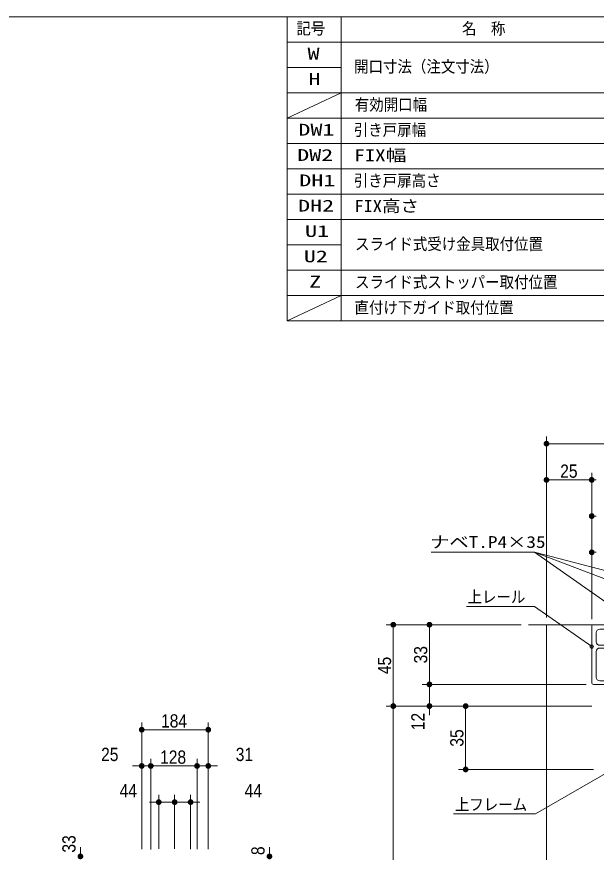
# Model space of a CAD drawing. Units: millimetres, scale not verified, with parts at other scales. Extents: x -6062 to 6062, y -3045 to 3045.
# Drawn here: x -835 to 767, y 461 to 2770 of the extents above; entities that cross this region are included whole.
import ezdxf
from ezdxf.enums import TextEntityAlignment as Align

# ---------------------------------------------------------------- set-up
doc = ezdxf.new("R2010")
doc.units = ezdxf.units.MM
doc.header["$LTSCALE"] = 20
doc.linetypes.add('CHAIN2', pattern=[12, 9, -1, 1, -1])
for name, color, linetype, lineweight in [('0-0_2寸法-2', 7, 'Continuous', 9), ('0-1_0', 7, 'Continuous', 9), ('0-2_2寸法-1', 7, 'Continuous', 9), ('0-3_2寸法-3', 7, 'Continuous', 9), ('0-4_3一般', 7, 'Continuous', 9), ('0-5_1図面枠', 7, 'Continuous', 9)]:
    doc.layers.add(name, color=color, linetype=linetype, lineweight=lineweight)
doc.styles.add('ＭＳ ゴシック', font='')
doc.styles.add('ＭＳ Ｐゴシック', font='')
doc.styles.get('ＭＳ ゴシック').set_extended_font_data('MS Gothic')
doc.styles.get('ＭＳ Ｐゴシック').set_extended_font_data('MS PGothic')

# ---------------------------------------------------------------- blocks, each defined once
blk = doc.blocks.new('_Dot')
at = {"layer": '0-1_0'}
for p, q in [((-10, 0), (-20, 0)), ((9.78, 2), (-9.78, 2)), ((7.99, 6), (-7.99, 6)), ((9.16, -3.98), (-9.16, -3.98)), ((6, -7.98), (-6, -7.98))]:
    blk.add_line(p, q, dxfattribs=at)
for points in [[(10, 0), (9.92, 1.25), (9.69, 2.49), (9.3, 3.68), (8.76, 4.82), (8.09, 5.88), (7.29, 6.85), (6.37, 7.71), (5.36, 8.44), (4.26, 9.05), (3.09, 9.51), (1.87, 9.82), (0.63, 9.98), (-0.63, 9.98), (-1.87, 9.82), (-3.09, 9.51), (-4.26, 9.05), (-5.36, 8.44), (-6.37, 7.71), (-7.29, 6.85), (-8.09, 5.88), (-8.76, 4.82), (-9.3, 3.68), (-9.69, 2.49), (-9.92, 1.25), (-10, 0), (0, 0)], [(-10, 0), (-9.92, -1.25), (-9.69, -2.49), (-9.3, -3.68), (-8.76, -4.82), (-8.09, -5.88), (-7.29, -6.85), (-6.37, -7.71), (-5.36, -8.44), (-4.26, -9.05), (-3.09, -9.51), (-1.87, -9.82), (-0.63, -9.98), (0.63, -9.98), (1.87, -9.82), (3.09, -9.51), (4.26, -9.05), (5.36, -8.44), (6.37, -7.71), (7.29, -6.85), (8.09, -5.88), (8.76, -4.82), (9.3, -3.68), (9.69, -2.49), (9.92, -1.25), (10, 0), (0, 0)]]:
    blk.add_lwpolyline(points, close=True, dxfattribs=at)
blk = doc.blocks.new('グループ-57')
at = {"layer": '0-4_3一般'}
blk.add_line((47343.7, 21804.9), (67743.7, 21804.9), dxfattribs=at)
blk = doc.blocks.new('グループ-87')
at = {"layer": '0-4_3一般'}
for p, q in [((50843.7, 21704.9), (50843.7, 18604.9)), ((52833.7, 21804.9), (50943.7, 21804.9)), ((53253.7, 21804.9), (52833.7, 21804.9)), ((52833.7, 21654.9), (52833.7, 21804.9)), ((55143.7, 21804.9), (53253.7, 21804.9)), ((55243.7, 18604.9), (55243.7, 21704.9)), ((51093.7, 20864.9), (51093.7, 21354.9)), ((51293.7, 21554.9), (52543.7, 21554.9)), ((52593.7, 21604.9), (52593.7, 21624.9)), ((52623.7, 21654.9), (52833.7, 21654.9)), ((52833.7, 21654.9), (53013.7, 21654.9)), ((53013.7, 21654.9), (53043.7, 21684.9)), ((53043.7, 21684.9), (53073.7, 21654.9)), ((53253.7, 21654.9), (53463.7, 21654.9)), ((53493.7, 21624.9), (53493.7, 21604.9)), ((53543.7, 21554.9), (54793.7, 21554.9)), ((54993.7, 21354.9), (54993.7, 20864.9)), ((52198.7, 20785.4), (52563.7, 20785.4)), ((53523.7, 20785.4), (53888.7, 20785.4)), ((52138.7, 20664.9), (51293.7, 20664.9)), ((51293.7, 20514.9), (52288.7, 20514.9)), ((52168.7, 20694.9), (52168.7, 20755.4)), ((52593.7, 20755.4), (52593.7, 20665.4)), ((53493.7, 20665.4), (53493.7, 20755.4)), ((53798.7, 20514.9), (54793.7, 20514.9)), ((53918.7, 20755.4), (53918.7, 20694.9)), ((54793.7, 20664.9), (53948.7, 20664.9)), ((51093.7, 18904.9), (51093.7, 20314.9)), ((54993.7, 20314.9), (54993.7, 18904.9)), ((51668.7, 18804.9), (51668.7, 18974.9)), ((51759.6, 19004.9), (51698.7, 19004.9)), ((51789.3, 18979.1), (51813.7, 18807.8)), ((54298.1, 18979.1), (54273.7, 18807.8)), ((54327.8, 19004.9), (54388.7, 19004.9)), ((54418.7, 18974.9), (54418.7, 18804.9)), ((50943.7, 18504.9), (52288.7, 18504.9)), ((51293.7, 18704.9), (51568.7, 18704.9)), ((52143.7, 18654.9), (52044, 18679.4)), ((52183.7, 18654.9), (52143.7, 18654.9)), ((52283.3, 18679.4), (52183.7, 18654.9)), ((52318.7, 18534.9), (52318.7, 18662.7)), ((53768.7, 18534.9), (53768.7, 18662.7)), ((53798.7, 18504.9), (55143.7, 18504.9)), ((53903.7, 18654.9), (53804, 18679.4)), ((53943.7, 18654.9), (53903.7, 18654.9)), ((53943.7, 18654.9), (54043.3, 18679.4)), ((54518.7, 18704.9), (54793.7, 18704.9))]:
    blk.add_line(p, q, dxfattribs=at)
at = {"layer": '0-4_3一般', "linetype": 'CHAIN2'}
blk.add_line((53043.7, 21865.9), (53043.7, 13530.1), dxfattribs=at)
at = {"layer": '0-4_3一般'}
for points in [[(53073.7, 21654.9), (53253.7, 21654.9), (53253.7, 21804.9)], [(52318.7, 20544.9), (52318.7, 20635.4), (52563.7, 20635.4)], [(53523.7, 20635.4), (53768.7, 20635.4), (53768.7, 20544.9)]]:
    blk.add_lwpolyline(points, dxfattribs=at)
for centre, radius, start, end in [((50943.7, 21704.9), 100, 135, 180), ((50943.7, 21704.9), 100, 90, 135), ((55143.7, 21704.9), 100, 45, 90), ((55143.7, 21704.9), 100, 0, 45), ((51293.7, 21354.9), 200, 135, 180), ((51293.7, 21354.9), 200, 90, 135), ((52543.7, 21604.9), 50, 270, 315), ((52543.7, 21604.9), 50, 315, 0), ((52623.7, 21624.9), 30, 135, 180), ((52623.7, 21624.9), 30, 90, 135), ((53463.7, 21624.9), 30, 45, 90), ((53463.7, 21624.9), 30, 0, 45), ((53543.7, 21604.9), 50, 180, 225), ((53543.7, 21604.9), 50, 225, 270), ((54793.7, 21354.9), 200, 45, 90), ((54793.7, 21354.9), 200, 0, 45), ((51293.7, 20864.9), 200, 180, 225), ((52198.7, 20755.4), 30, 90, 135), ((52563.7, 20755.4), 30, 45, 90), ((53523.7, 20755.4), 30, 90, 135), ((53888.7, 20755.4), 30, 45, 90), ((54793.7, 20864.9), 200, 315, 0), ((51293.7, 20314.9), 200, 135, 180), ((51293.7, 20864.9), 200, 225, 270), ((51293.7, 20314.9), 200, 90, 135), ((52138.7, 20694.9), 30, 270, 315), ((52138.7, 20694.9), 30, 315, 0), ((52198.7, 20755.4), 30, 135, 180), ((52288.7, 20544.9), 30, 270, 315), ((52288.7, 20544.9), 30, 315, 0), ((52563.7, 20665.4), 30, 270, 315), ((52563.7, 20755.4), 30, 0, 45), ((52563.7, 20665.4), 30, 315, 0), ((53523.7, 20755.4), 30, 135, 180), ((53523.7, 20665.4), 30, 180, 225), ((53523.7, 20665.4), 30, 180, 225), ((53523.7, 20665.4), 30, 225, 270), ((53523.7, 20665.4), 30, 225, 270), ((53798.7, 20544.9), 30, 180, 225), ((53798.7, 20544.9), 30, 225, 270), ((53888.7, 20755.4), 30, 0, 45), ((53948.7, 20694.9), 30, 180, 225), ((53948.7, 20694.9), 30, 225, 270), ((54793.7, 20864.9), 200, 270, 315), ((54793.7, 20314.9), 200, 45, 90), ((54793.7, 20314.9), 200, 0, 45), ((51698.7, 18974.9), 30, 135, 180), ((51698.7, 18974.9), 30, 90, 135), ((51759.6, 18974.9), 30, 48.98559, 90), ((51759.6, 18974.9), 30, 7.97118, 48.98559), ((54327.8, 18974.9), 30, 131.01441, 172.02882), ((54327.8, 18974.9), 30, 90, 131.01441), ((54388.7, 18974.9), 30, 45, 90), ((54388.7, 18974.9), 30, 0, 45), ((50943.7, 18604.9), 100, 180, 225), ((50943.7, 18604.9), 100, 225, 270), ((51293.7, 18904.9), 200, 180, 225), ((51293.7, 18904.9), 200, 225, 270), ((51568.7, 18804.9), 100, 270, 315), ((51568.7, 18804.9), 100, 315, 0), ((52163.7, 19164.9), 500, 225.573, 240.86329), ((52163.7, 19164.9), 500, 240.86329, 256.15358), ((52163.7, 19164.9), 500, 283.84642, 284.44683), ((52163.7, 19164.9), 500, 284.44683, 285.04724), ((52288.7, 18534.9), 30, 270, 315), ((52298.7, 18662.7), 20, 52.52362, 105.04724), ((52288.7, 18534.9), 30, 315, 0), ((52298.7, 18662.7), 20, 0, 52.52362), ((53788.7, 18662.7), 20, 127.47638, 180), ((53798.7, 18534.9), 30, 180, 225), ((53788.7, 18662.7), 20, 74.95276, 127.47638), ((53798.7, 18534.9), 30, 225, 270), ((53923.7, 19164.9), 500, 254.95276, 255.55317), ((53923.7, 19164.9), 500, 255.55317, 256.15358), ((53923.7, 19164.9), 500, 283.84642, 299.13671), ((53923.7, 19164.9), 500, 299.13671, 314.427), ((54518.7, 18804.9), 100, 180, 225), ((54518.7, 18804.9), 100, 225, 270), ((54793.7, 18904.9), 200, 270, 315), ((54793.7, 18904.9), 200, 315, 0), ((55143.7, 18604.9), 100, 270, 315), ((55143.7, 18604.9), 100, 315, 0)]:
    blk.add_arc(centre, radius, start, end, dxfattribs=at)
at = {"layer": '0-5_1図面枠'}
for p, q in [((50843.7, 21704.9), (50843.9, 21704.9)), ((50943.7, 21804.9), (50943.9, 21804.9)), ((55243.7, 21704.9), (55243.9, 21704.9)), ((52593.7, 21624.9), (52593.9, 21624.9)), ((52623.7, 21654.9), (52623.9, 21654.9)), ((53043.7, 21684.9), (53043.9, 21684.9)), ((53073.7, 21654.9), (53073.9, 21654.9)), ((53493.7, 21624.9), (53493.9, 21624.9))]:
    blk.add_line(p, q, dxfattribs=at)
blk = doc.blocks.new('グループ-122')
at = {"layer": '0-4_3一般'}
blk.add_blockref('グループ-87', (0, 0), dxfattribs=at)
blk = doc.blocks.new('グループ-124')
at = {"layer": '0-4_3一般'}
blk.add_line((48343.7, 21804.9), (48343.7, -38000), dxfattribs=at)
for name in ['グループ-122', 'グループ-57']:
    blk.add_blockref(name, (0, 0), dxfattribs=at)
blk = doc.blocks.new('グループ-130')
at = {"layer": '0-5_1図面枠'}
blk.add_lwpolyline([(-80000, 55400), (80000, 55400), (80000, -55400), (-80000, -55400)], close=True, dxfattribs=at)
blk = doc.blocks.new('図面枠')
at = {"layer": '0-5_1図面枠'}
blk.add_blockref('グループ-130', (0, 0), dxfattribs=at)

msp = doc.modelspace()

# ---------------------------------------------------------------- linework, layer by layer
at = {"layer": '0-0_2寸法-2'}
for p, q in [((306.18, 937.96), (306.18, 950.67)), ((739.68, 925.25), (286.18, 925.25)), ((306.18, 865.25), (306.18, 925.25)), ((386.18, 865.25), (286.18, 865.25)), ((306.18, 852.53), (306.18, 839.82)), ((-489.04, 470), (-489.04, 720)), ((-464.04, 469), (-464.04, 720)), ((-336.04, 470), (-336.04, 720)), ((-305.04, 470), (-305.04, 720)), ((-501.75, 700), (-514.46, 700)), ((-464.04, 700), (-489.04, 700)), ((-451.32, 700), (-438.61, 700)), ((-348.75, 700), (-361.46, 700)), ((-336.04, 700), (-305.04, 700)), ((-292.32, 700), (-279.61, 700)), ((-442.04, 470.8), (-442.04, 620)), ((-398.04, 470.8), (-398.04, 620)), ((-398.04, 470.8), (-398.04, 620)), ((-354.04, 470), (-354.04, 620)), ((-454.75, 600), (-467.46, 600)), ((-442.04, 600), (-398.04, 600)), ((-410.75, 600), (-423.46, 600)), ((-398.04, 600), (-354.04, 600)), ((-385.32, 600), (-372.61, 600)), ((-341.32, 600), (-328.61, 600)), ((-658.54, 462.71), (-658.54, 475.42)), ((-136.04, 462.71), (-136.04, 475.42))]:
    msp.add_line(p, q, dxfattribs=at)
at = {"layer": '0-2_2寸法-1'}
for p, q in [((629.68, 1510.25), (629.68, 1610.25)), ((642.4, 1590.25), (1536.97, 1590.25)), ((629.68, 1110.25), (629.68, 1510.25)), ((754.68, 1410.25), (754.68, 1510.25)), ((754.68, 1410.25), (754.68, 1510.25)), ((741.97, 1490.25), (642.4, 1490.25)), ((754.68, 1310.25), (754.68, 1410.25)), ((754.68, 1105.25), (754.68, 1310.25)), ((286.18, 1090.25), (186.18, 1090.25)), ((559.68, 1090.25), (286.18, 1090.25)), ((206.18, 877.96), (206.18, 1077.53)), ((306.18, 1077.53), (306.18, 937.96)), ((609.68, 925.25), (286.18, 925.25)), ((286.18, 865.25), (186.18, 865.25)), ((286.18, 865.25), (186.18, 865.25)), ((754.68, 865.25), (386.18, 865.25)), ((206.18, 852.53), (206.18, -1822.29)), ((406.18, 702.96), (406.18, 852.53)), ((-489.04, 720), (-489.04, 820)), ((-305.04, 720), (-305.04, 820)), ((-317.75, 800), (-476.32, 800)), ((-464.04, 469), (-464.04, 720)), ((-336.04, 470), (-336.04, 720)), ((-348.75, 700), (-451.32, 700)), ((759.68, 690.25), (386.18, 690.25))]:
    msp.add_line(p, q, dxfattribs=at)
at = {"layer": '0-3_2寸法-3'}
for p, q in [((596.86, 1290.25), (1075.55, 1109.11)), ((596.86, 1290.25), (1294.68, 1109.11)), ((759.58, 1030.73), (749.79, 1030.73)), ((758.68, 1026.73), (750.69, 1026.73)), ((754.84, 1034.73), (754.52, 1034.73)), ((754.84, 1034.73), (754.52, 1034.73))]:
    msp.add_line(p, q, dxfattribs=at)
for points in [[(855.55, 1109.11), (596.86, 1290.25), (310.56, 1290.25)], [(754.68, 1029.74), (596.86, 1140.25), (408.57, 1140.25)], [(812.43, 690.25), (599.68, 567.41), (372.8, 567.41)]]:
    msp.add_lwpolyline(points, dxfattribs=at)
msp.add_circle((754.68, 1029.74), 5.01, dxfattribs=at)
msp.add_circle((754.68, 1029.74), 5.01, dxfattribs=at)
at = {"layer": '0-5_1図面枠'}
for p, q in [((62.5, 2770), (62.5, 1930)), ((2212.5, 2700), (-87.5, 2700)), ((62.5, 2630), (-87.5, 2630)), ((2212.5, 2560), (-87.5, 2560)), ((62.5, 2560), (-87.5, 2490)), ((2212.5, 2490), (-87.5, 2490)), ((2212.5, 2420), (-87.5, 2420)), ((2212.5, 2420), (-87.5, 2420)), ((2212.5, 2350), (-87.5, 2350)), ((2212.5, 2350), (-87.5, 2350)), ((2212.5, 2280), (-87.5, 2280)), ((2212.5, 2280), (-87.5, 2280)), ((2212.5, 2210), (-87.5, 2210)), ((62.5, 2140), (-87.5, 2140)), ((2212.5, 2070), (-87.5, 2070)), ((62.5, 2000), (-87.5, 1930)), ((2212.5, 2000), (-87.5, 2000))]:
    msp.add_line(p, q, dxfattribs=at)
msp.add_lwpolyline([(-87.5, 2770), (2212.5, 2770), (2212.5, 1930), (-87.5, 1930)], close=True, dxfattribs=at)

# ---------------------------------------------------------------- block references
at = {"layer": '0-0_2寸法-2', "xscale": 0.6356201, "yscale": 0.6356201}
for p, rotation in [((306.18, 925.25), 270), ((306.18, 865.25), 90), ((-464.04, 700), 180), ((-305.04, 700), 180), ((-398.04, 600), 180), ((-354.04, 600), 180), ((-658.54, 450), 270), ((-136.04, 450), 270)]:
    msp.add_blockref('_Dot', p, dxfattribs=dict(at, rotation=rotation))
for p in [(-489.04, 700), (-336.04, 700), (-442.04, 600), (-398.04, 600)]:
    msp.add_blockref('_Dot', p, dxfattribs=at)
at = {"layer": '0-2_2寸法-1', "xscale": 0.6356201, "yscale": 0.6356201}
for p, rotation in [((629.68, 1590.25), 180), ((629.68, 1490.25), 180), ((754.68, 1490.25), 180), ((754.68, 1390.25), 180), ((754.68, 1290.25), 180), ((206.18, 1090.25), 90), ((306.18, 1090.25), 90), ((306.18, 925.25), 270), ((206.18, 865.25), 270), ((206.18, 865.25), 90), ((406.18, 865.25), 90), ((-489.04, 800), 180), ((-464.04, 700), 180), ((406.18, 690.25), 270)]:
    msp.add_blockref('_Dot', p, dxfattribs=dict(at, rotation=rotation))
for p in [(754.68, 1490.25), (-305.04, 800), (-336.04, 700)]:
    msp.add_blockref('_Dot', p, dxfattribs=at)
at = {"layer": '0-4_3一般', "xscale": 0.05, "yscale": 0.05}
msp.add_blockref('グループ-124', (-1787.5, 0), dxfattribs=at)
at = {"layer": '0-5_1図面枠', "xscale": 0.05, "yscale": 0.05}
msp.add_blockref('図面枠', (-1787.5, 0), dxfattribs=at)

# ---------------------------------------------------------------- texts
at = {"layer": '0-0_2寸法-2', "style": 'ＭＳ Ｐゴシック', "width": 0.9}
for s, p in [('12', (303.7, 798.64)), ('33', (-661.02, 460.41)), ('8', (-138.52, 453.7))]:
    msp.add_text(s, height=36.66, rotation=90, dxfattribs=at).set_placement(p, align=Align.BOTTOM_LEFT)
for s, p in [('25', (-601.41, 702.48)), ('31', (-229.28, 702.48)), ('44', (-550.19, 602.48)), ('44', (-204.56, 602.48))]:
    msp.add_text(s, height=36.66, dxfattribs=at).set_placement(p, align=Align.BOTTOM_LEFT)
at = {"layer": '0-2_2寸法-1', "style": 'ＭＳ Ｐゴシック', "width": 0.9}
for s, p in [('25', (667.59, 1485.19)), ('184', (-435.75, 795.04)), ('128', (-438.36, 695.04))]:
    msp.add_text(s, height=36.66, dxfattribs=at).set_placement(p, align=Align.BOTTOM_LEFT)
for s, p in [('33', (311.24, 983.15)), ('45', (211.24, 953.54)), ('35', (411.24, 753.15))]:
    msp.add_text(s, height=36.66, rotation=90, dxfattribs=at).set_placement(p, align=Align.BOTTOM_LEFT)
at = {"layer": '0-3_2寸法-3', "style": 'ＭＳ ゴシック'}
for s, width, p in [('ナベT.P4×35', 1.2, (308.06, 1292.64)), ('上レール', 0.9, (411.46, 1141.08)), ('上フレーム', 0.9, (376.46, 567.31))]:
    msp.add_text(s, height=32.55, dxfattribs=dict(at, width=width)).set_placement(p, align=Align.BOTTOM_LEFT)
at = {"layer": '0-5_1図面枠', "style": 'ＭＳ ゴシック'}
for s, width, p in [('記号', 0.9, (-61.77, 2711.64)), ('名\u3000称', 0.9, (396.3, 2711.07)), ('W', 1.5, (-30.75, 2641.83)), ('開口寸法（注文寸法）', 0.9, (97.9, 2606.25)), ('H', 1.5, (-28.25, 2571.83)), ('有効開口幅', 0.9, (99.79, 2500.98)), ('DW1', 1.5, (-56.02, 2431.74)), ('引き戸扉幅', 0.9, (97.12, 2431.35)), ('DW2', 1.5, (-59.38, 2361.83)), ('FIX幅', 1.3, (98.64, 2361.07)), ('DH1', 1.5, (-53.51, 2291.74)), ('引き戸扉高さ', 0.9, (97.12, 2291.17)), ('DH2', 1.5, (-56.88, 2221.83)), ('FIX高さ', 1.15, (98.64, 2220.88)), ('U1', 1.5, (-37.65, 2151.74)), ('スライド式受け金具取付位置', 0.9, (100.57, 2115.97)), ('U2', 1.5, (-41.02, 2081.83)), ('スライド式ストッパー取付位置', 0.9, (100.57, 2010.78)), ('Z', 1.5, (-26.23, 2011.83)), ('直付け下ガイド取付位置', 0.9, (99.05, 1940.2))]:
    msp.add_text(s, height=32.55, dxfattribs=dict(at, width=width)).set_placement(p, align=Align.BOTTOM_LEFT)

doc.saveas('drawing.dxf')
